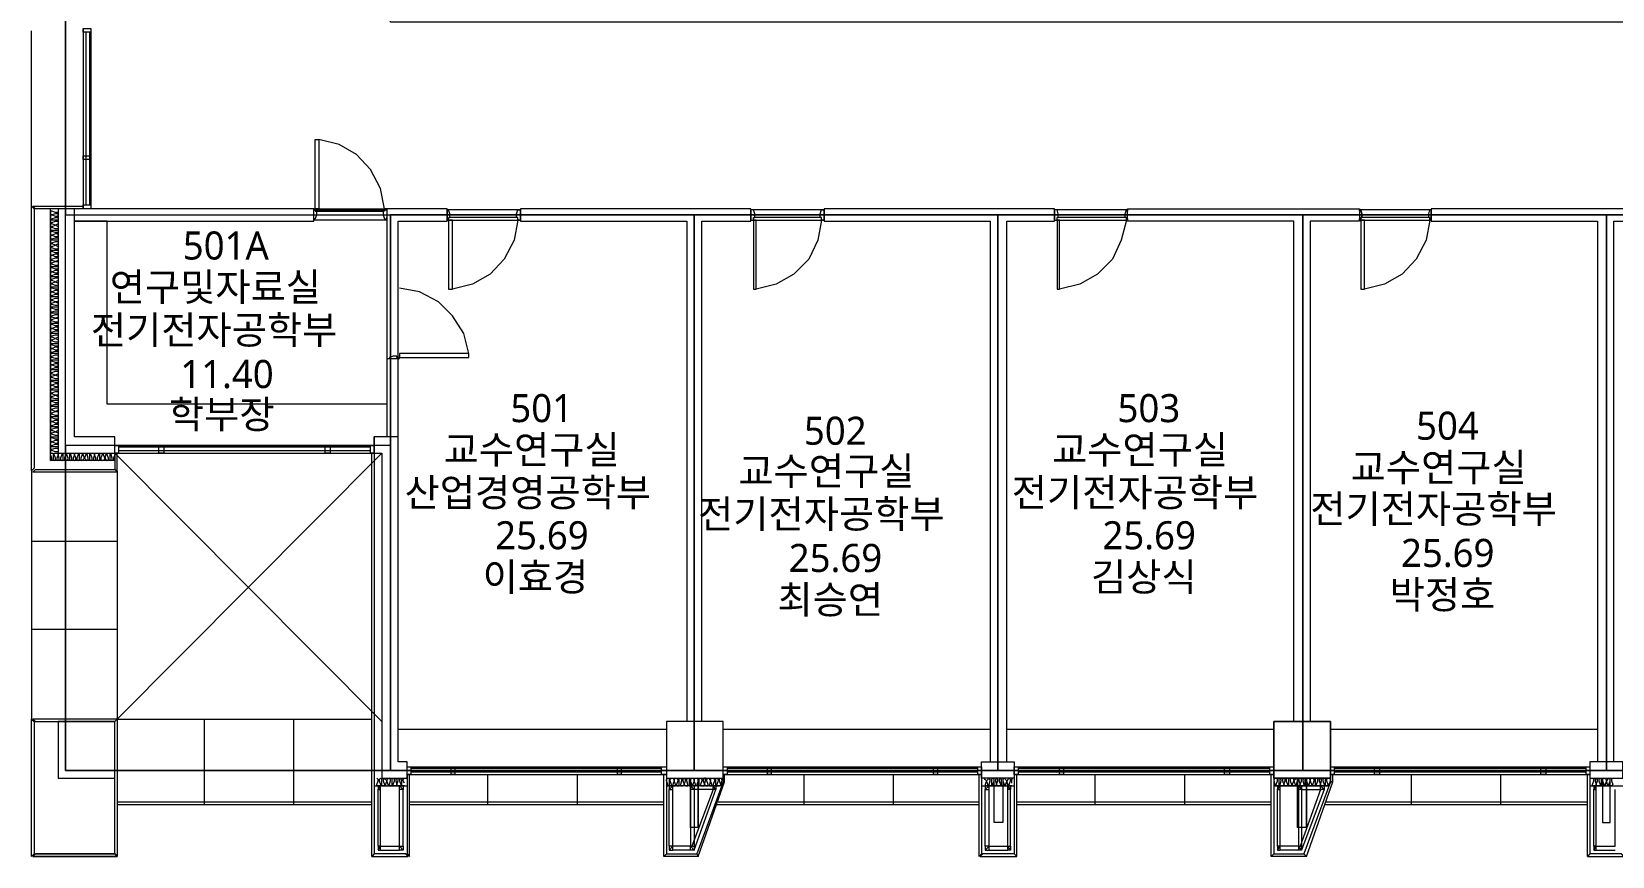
# Model space of a CAD drawing. Header units: millimetres. Extents: x -4048 to 127016, y -1911 to 106724.
# Drawn here: x 18495 to 38010, y 19390 to 29569 of the extents above; entities that cross this region are included whole.
import ezdxf

# ---------------------------------------------------------------- set-up
doc = ezdxf.new("R2010")
doc.units = ezdxf.units.MM
doc.layers.add('PDF_문자', color=7, linetype='Continuous')
doc.layers.add('PDF_형상', color=7, linetype='Continuous')
doc.styles.add('PDF 맑은 고딕', font='malgun.ttf')

msp = doc.modelspace()

# ---------------------------------------------------------------- linework, layer by layer
at = {"layer": 'PDF_형상', "lineweight": 5}
for points in [[(41684, 20448), (37936, 20448), (34188, 20448), (30424, 20448), (26676, 20448), (22927, 20448), (18915, 20448), (18915, 24460), (18915, 32112), (18915, 38971), (22927, 38971), (26676, 38971), (30424, 38971), (34188, 38971), (37936, 38971), (41684, 38971)], [(41684, 29686), (37936, 29686), (34188, 29686), (22927, 29686), (22927, 32112), (18915, 32112), (18915, 27306), (22927, 27306), (22927, 24460), (18915, 24460), (18915, 20448), (22927, 20448), (22927, 27306), (26676, 27306), (30424, 27306), (34188, 27306), (37936, 27306), (41684, 27306)], [(18495, 27415), (18495, 29577)], [(19133, 29608), (19133, 27384)], [(19164, 29561), (19164, 27431)], [(19210, 29561), (19210, 27431)], [(19226, 29608), (19226, 27384)], [(21994, 27384), (22850, 27384), (22803, 27633), (22679, 27866), (22507, 28053), (22290, 28177), (22041, 28239)], [(18728, 24274), (18744, 24289), (18744, 24305), (18728, 24351), (18728, 24367), (18744, 24367), (18759, 24367), (18759, 24351), (18759, 24305), (18759, 24289), (18775, 24274), (18790, 24289), (18790, 24305), (18775, 24351), (18775, 24367), (18790, 24367), (18806, 24367), (18821, 24367), (18821, 24351), (18821, 24367), (18837, 24367), (18853, 24367), (18868, 24367), (18868, 24351), (18853, 24305), (18853, 24289), (18868, 24274), (18884, 24289), (18884, 24305), (18884, 24351), (18884, 24367), (18899, 24367), (18915, 24367), (18915, 24351), (18899, 24305), (18899, 24289), (18915, 24274), (18946, 24289), (18946, 24305), (18930, 24351), (18930, 24367), (18946, 24367), (18961, 24367), (18961, 24351), (18961, 24305), (18961, 24289), (18977, 24274), (18993, 24289), (18993, 24305), (18977, 24351), (18977, 24367), (18993, 24367), (19008, 24367), (19024, 24367), (19024, 24351), (19024, 24367), (19039, 24367), (19055, 24367), (19070, 24367), (19070, 24351), (19055, 24305), (19055, 24289), (19070, 24274), (19086, 24289), (19086, 24305), (19086, 24351), (19086, 24367), (19101, 24367), (19117, 24367), (19117, 24351), (19101, 24305), (19101, 24289), (19117, 24274), (19133, 24289), (19148, 24305), (19133, 24351), (19133, 24367), (19148, 24367), (19164, 24367), (19164, 24351), (19148, 24305), (19164, 24289), (19179, 24274), (19195, 24289), (19195, 24305), (19179, 24351), (19179, 24367), (19195, 24367), (19210, 24367), (19210, 24351), (19210, 24305), (19210, 24289), (19226, 24274), (19241, 24289), (19241, 24305), (19226, 24351), (19226, 24367), (19241, 24367), (19257, 24367), (19272, 24367), (19272, 24351), (19272, 24367), (19288, 24367), (19304, 24367), (19319, 24367), (19319, 24351), (19304, 24305), (19304, 24289), (19319, 24274), (19335, 24289), (19335, 24305), (19335, 24351), (19335, 24367), (19350, 24367), (19366, 24367), (19366, 24351), (19350, 24305), (19350, 24289), (19366, 24274), (19397, 24289), (19397, 24305), (19381, 24351), (19381, 24367), (19397, 24367), (19412, 24367), (19412, 24351), (19397, 24305), (19412, 24289), (19428, 24274), (19444, 24289), (19444, 24305), (19428, 24351), (19428, 24367), (19444, 24367), (19459, 24367), (19459, 24351), (19459, 24305), (19459, 24289), (19475, 24274), (19490, 24289), (19490, 24305), (19475, 24351), (19475, 24367), (19490, 24367), (19506, 24367), (19521, 24367), (19521, 24351), (19506, 24305), (19506, 24289), (19521, 24274), (18728, 24274), (18728, 27384)], [(18821, 27353), (18821, 27337), (18790, 27337), (18744, 27353), (18728, 27353), (18728, 27337), (18728, 27322), (18744, 27306), (18728, 27306), (18728, 27291), (18728, 27275), (18728, 27260), (18744, 27260), (18790, 27275), (18821, 27275), (18821, 27260), (18821, 27244), (18790, 27244), (18744, 27244), (18728, 27244), (18728, 27229), (18728, 27213), (18744, 27213), (18790, 27229), (18821, 27229), (18821, 27213), (18821, 27197), (18790, 27182), (18744, 27197), (18728, 27197), (18728, 27182), (18728, 27166), (18744, 27166), (18790, 27182), (18821, 27166), (18821, 27151), (18821, 27135), (18790, 27135), (18744, 27151), (18728, 27151), (18728, 27135), (18728, 27120), (18744, 27120), (18790, 27120), (18821, 27120), (18821, 27104), (18821, 27089), (18790, 27089), (18744, 27104), (18728, 27104), (18728, 27089), (18728, 27073), (18728, 27057), (18744, 27057), (18728, 27057), (18728, 27042), (18728, 27026), (18728, 27011), (18744, 27011), (18790, 27026), (18821, 27026), (18821, 27011), (18821, 26995), (18790, 26995), (18744, 26995), (18728, 26995), (18728, 26980), (18728, 26964), (18744, 26964), (18790, 26980), (18821, 26980), (18821, 26964), (18821, 26949), (18790, 26933), (18744, 26949), (18728, 26949), (18728, 26933), (18728, 26918), (18744, 26918), (18790, 26933), (18821, 26918), (18821, 26902), (18821, 26886), (18790, 26886), (18744, 26902), (18728, 26902), (18728, 26886), (18728, 26871), (18744, 26871), (18790, 26871), (18821, 26871), (18821, 26855), (18821, 26840), (18790, 26840), (18744, 26855), (18728, 26855), (18728, 26840), (18728, 26824), (18728, 26809), (18744, 26809), (18728, 26793), (18728, 26778), (18728, 26762), (18744, 26762), (18790, 26778), (18821, 26778), (18821, 26762), (18821, 26746), (18790, 26731), (18744, 26746), (18728, 26746), (18728, 26731), (18728, 26715), (18744, 26715), (18790, 26731), (18821, 26731), (18821, 26700), (18821, 26684), (18790, 26684), (18744, 26700), (18728, 26700), (18728, 26684), (18728, 26669), (18744, 26669), (18790, 26669), (18821, 26669), (18821, 26653), (18821, 26638), (18790, 26638), (18744, 26653), (18728, 26653), (18728, 26638), (18728, 26622), (18728, 26606), (18744, 26606), (18728, 26606), (18728, 26591), (18728, 26575), (18728, 26560), (18744, 26560), (18790, 26575), (18821, 26575), (18821, 26560), (18821, 26544), (18790, 26544), (18744, 26544), (18728, 26544), (18728, 26529), (18728, 26513), (18744, 26513), (18790, 26529), (18821, 26529), (18821, 26513), (18821, 26498), (18790, 26482), (18744, 26498), (18728, 26498), (18728, 26482), (18728, 26466), (18744, 26466), (18790, 26482), (18821, 26466), (18821, 26451), (18821, 26435), (18790, 26435), (18744, 26451), (18728, 26451), (18728, 26435), (18728, 26420), (18744, 26420), (18790, 26420), (18821, 26420), (18821, 26404), (18821, 26389), (18790, 26389), (18744, 26404), (18728, 26404), (18728, 26389), (18728, 26373), (18728, 26358), (18744, 26358), (18728, 26358), (18728, 26342), (18728, 26327), (18728, 26311), (18744, 26311), (18790, 26327), (18821, 26327), (18821, 26311), (18821, 26295), (18790, 26295), (18744, 26295), (18728, 26295), (18728, 26280), (18728, 26264), (18744, 26264), (18790, 26280), (18821, 26280), (18821, 26264), (18821, 26233), (18790, 26233), (18744, 26249), (18728, 26249), (18728, 26233), (18728, 26218), (18744, 26218), (18790, 26233), (18821, 26218), (18821, 26202), (18821, 26187), (18790, 26187), (18744, 26202), (18728, 26202), (18728, 26187), (18728, 26171), (18744, 26171), (18790, 26171), (18821, 26171), (18821, 26155), (18821, 26140), (18790, 26140), (18744, 26155), (18728, 26155), (18728, 26140), (18728, 26124), (18728, 26109), (18744, 26109), (18790, 26124), (18821, 26124), (18821, 26109), (18821, 26093), (18790, 26093), (18744, 26093), (18728, 26093), (18728, 26078), (18728, 26062), (18744, 26062), (18790, 26078), (18821, 26078), (18821, 26062), (18821, 26047), (18790, 26031), (18744, 26047), (18728, 26047), (18728, 26031), (18728, 26015), (18744, 26015), (18790, 26031), (18821, 26031), (18821, 26000), (18821, 25984), (18790, 25984), (18744, 26000), (18728, 26000), (18728, 25984), (18728, 25969), (18744, 25969), (18790, 25969), (18821, 25969), (18821, 25953), (18821, 25938), (18790, 25938), (18744, 25953), (18728, 25953), (18728, 25938), (18728, 25922), (18728, 25907), (18744, 25907), (18728, 25907), (18728, 25891), (18728, 25875), (18728, 25860), (18744, 25860), (18790, 25875), (18821, 25875), (18821, 25860), (18821, 25844), (18790, 25844), (18744, 25844), (18728, 25844), (18728, 25829), (18728, 25813), (18744, 25813), (18790, 25829), (18821, 25829), (18821, 25813), (18821, 25798), (18790, 25782), (18744, 25798), (18728, 25798), (18728, 25782), (18728, 25767), (18744, 25767), (18790, 25782), (18821, 25767), (18821, 25751), (18821, 25736), (18790, 25736), (18744, 25751), (18728, 25751), (18728, 25736), (18728, 25720), (18744, 25720), (18790, 25720), (18821, 25720), (18821, 25704), (18821, 25689), (18790, 25689), (18744, 25704), (18728, 25704), (18728, 25689), (18728, 25673), (18728, 25658), (18744, 25658), (18728, 25658), (18728, 25642), (18728, 25627), (18728, 25611), (18744, 25611), (18790, 25627), (18821, 25627), (18821, 25611), (18821, 25596), (18790, 25596), (18744, 25596), (18728, 25596), (18728, 25580), (18728, 25564), (18744, 25564), (18790, 25580), (18821, 25580), (18821, 25564), (18821, 25533), (18790, 25533), (18744, 25549), (18728, 25549), (18728, 25533), (18728, 25518), (18744, 25518), (18790, 25518), (18821, 25518), (18821, 25502), (18821, 25487), (18790, 25487), (18744, 25502), (18728, 25502), (18728, 25487), (18728, 25471), (18728, 25456), (18744, 25456), (18728, 25456), (18728, 25440), (18728, 25424), (18728, 25409), (18744, 25409), (18790, 25424), (18821, 25424), (18821, 25409), (18821, 25393), (18790, 25393), (18744, 25393), (18728, 25393), (18728, 25378), (18728, 25362), (18744, 25362), (18790, 25378), (18821, 25378), (18821, 25362), (18821, 25347), (18790, 25331), (18744, 25347), (18728, 25347), (18728, 25331), (18728, 25316), (18744, 25316), (18790, 25331), (18821, 25316), (18821, 25300), (18821, 25284), (18790, 25284), (18744, 25300), (18728, 25300), (18728, 25284), (18728, 25269), (18744, 25269), (18790, 25269), (18821, 25269), (18821, 25253), (18821, 25238), (18790, 25238), (18744, 25253), (18728, 25253), (18728, 25238), (18728, 25222), (18728, 25207), (18744, 25207), (18728, 25207), (18728, 25191), (18728, 25176), (18728, 25160), (18744, 25160), (18790, 25176), (18821, 25176), (18821, 25160), (18821, 25145), (18790, 25145), (18744, 25145), (18728, 25145), (18728, 25129), (18728, 25113), (18744, 25113), (18790, 25129), (18821, 25129), (18821, 25113), (18821, 25082), (18790, 25082), (18744, 25098), (18728, 25098), (18728, 25082), (18728, 25067), (18744, 25067), (18790, 25082), (18821, 25067), (18821, 25051), (18821, 25036), (18790, 25036), (18744, 25051), (18728, 25051), (18728, 25036), (18728, 25020), (18744, 25020), (18790, 25020), (18821, 25020), (18821, 25005), (18821, 24989), (18790, 24989), (18744, 25005), (18728, 25005), (18728, 24989), (18728, 24973), (18728, 24958), (18744, 24958), (18790, 24973), (18821, 24973), (18821, 24958), (18821, 24942), (18790, 24942), (18744, 24942), (18728, 24942), (18728, 24927), (18728, 24911), (18744, 24911), (18790, 24927), (18821, 24927), (18821, 24911), (18821, 24896), (18790, 24880), (18744, 24896), (18728, 24896), (18728, 24880), (18728, 24865), (18744, 24865), (18790, 24880), (18821, 24880), (18821, 24849), (18821, 24833), (18790, 24833), (18744, 24849), (18728, 24849), (18728, 24833), (18728, 24818), (18744, 24818), (18790, 24818), (18821, 24818), (18821, 24802), (18821, 24787), (18790, 24787), (18744, 24802), (18728, 24802), (18728, 24787), (18728, 24771), (18728, 24756), (18744, 24756), (18728, 24756), (18728, 24740), (18728, 24725), (18728, 24709), (18744, 24709), (18790, 24725), (18821, 24725), (18821, 24709), (18821, 24693), (18790, 24693), (18744, 24693), (18728, 24693), (18728, 24678), (18728, 24662), (18744, 24662), (18790, 24678), (18821, 24678), (18821, 24662), (18821, 24647), (18790, 24631), (18744, 24647), (18728, 24647), (18728, 24631), (18728, 24616), (18744, 24616), (18790, 24631), (18821, 24616), (18821, 24600), (18821, 24585), (18790, 24585), (18744, 24600), (18728, 24600), (18728, 24585), (18728, 24569), (18744, 24569), (18790, 24569), (18821, 24569), (18821, 24554), (18821, 24538), (18790, 24538), (18744, 24554), (18728, 24554), (18728, 24538), (18728, 24522), (18728, 24507), (18744, 24507), (18728, 24507), (18728, 24491), (18728, 24476), (18728, 24460), (18744, 24460), (18790, 24476), (18821, 24476), (18821, 24460), (18821, 24445), (18790, 24445), (18744, 24445), (18728, 24445), (18728, 24429), (18728, 24414), (18744, 24414), (18790, 24429), (18821, 24429), (18821, 24414), (18821, 24382), (18790, 24382), (18744, 24398), (18728, 24398), (18728, 24382), (18728, 24367)], [(22881, 24973), (19428, 24973), (19428, 27229), (19024, 27229), (21979, 27229), (21979, 27384), (18821, 27384), (18821, 24367), (19521, 24367), (22725, 24367), (22819, 24367), (22819, 20354), (23130, 20354), (23130, 20556), (23021, 20556), (23021, 27229), (23627, 27229), (23627, 27384), (23021, 27384), (22881, 27384), (22881, 24569)], [(22819, 21054), (19521, 24367), (19521, 24569), (19024, 24569), (19024, 27384)], [(21979, 27369), (21979, 27384), (21994, 27384), (21994, 27353), (22010, 27353), (22010, 27306), (21994, 27260), (21979, 27260), (21979, 27275)], [(22010, 27353), (22834, 27353)], [(22881, 27369), (22881, 27384), (22850, 27384), (22850, 27353), (22834, 27353), (22834, 27306), (22850, 27260), (22881, 27260), (22881, 27275)], [(23627, 27260), (23627, 27244), (23643, 27244), (23643, 27275), (23658, 27275), (23658, 27322), (23643, 27369), (23627, 27369), (23627, 27353)], [(24529, 27260), (24529, 27244), (24498, 27244), (24498, 27275), (24483, 27275), (24483, 27322), (24498, 27369), (24529, 27369), (24529, 27353)], [(26769, 21054), (26769, 27229), (27375, 27229), (27375, 27384), (24529, 27384), (24529, 27229), (26582, 27229), (26582, 21054)], [(27375, 27260), (27375, 27244), (27407, 27244), (27407, 27275), (27422, 27275), (27422, 27322), (27407, 27369), (27375, 27369), (27375, 27353)], [(28278, 27260), (28278, 27244), (28246, 27244), (28246, 27275), (28231, 27275), (28231, 27322), (28246, 27369), (28278, 27369), (28278, 27353)], [(30533, 20556), (30533, 27229), (31124, 27229), (31124, 27384), (28278, 27384), (28278, 27229), (30330, 27229), (30330, 20556)], [(31124, 27260), (31124, 27244), (31155, 27244), (31155, 27275), (31170, 27275), (31170, 27322), (31155, 27369), (31124, 27369), (31124, 27353)], [(32026, 27260), (32026, 27244), (32010, 27244), (32010, 27275), (31995, 27275), (31995, 27322), (32010, 27369), (32026, 27369), (32026, 27353)], [(34079, 21054), (34079, 27229), (32026, 27229), (32026, 27384), (34887, 27384), (34887, 27229), (34281, 27229), (34281, 21054)], [(35774, 27260), (35774, 27244), (35758, 27244), (35758, 27275), (35743, 27275), (35743, 27322), (35758, 27369), (35774, 27369), (35774, 27353)], [(38029, 20556), (38029, 27229), (38636, 27229), (38636, 27384), (35774, 27384), (35774, 27229), (37827, 27229), (37827, 20556)], [(24483, 27275), (23658, 27275)], [(23689, 27244), (24498, 27244), (24452, 26995), (24327, 26762), (24156, 26575), (23938, 26451), (23689, 26389)], [(28231, 27275), (27422, 27275)], [(27438, 27244), (28246, 27244), (28200, 26995), (28091, 26762), (27904, 26575), (27687, 26451), (27438, 26389)], [(31995, 27275), (31170, 27275)], [(31186, 27244), (32010, 27244), (31948, 26995), (31839, 26762), (31652, 26575), (31435, 26451), (31186, 26389)], [(35743, 27275), (34919, 27275)], [(34950, 27244), (35758, 27244), (35712, 26995), (35587, 26762), (35416, 26575), (35198, 26451), (34950, 26389)], [(23892, 25596), (23829, 25844), (23689, 26062), (23518, 26233), (23285, 26358), (23036, 26404)], [(22881, 25533), (23021, 25533), (23036, 25533), (23036, 25549), (23005, 25549), (23005, 25564), (22958, 25564), (22912, 25549), (22912, 25533), (22927, 25533)], [(19521, 24460), (22725, 24460)], [(19568, 24445), (22679, 24445)], [(19568, 24398), (22679, 24398)], [(23021, 24569), (22725, 24569)], [(19521, 21054), (22819, 24367)], [(18495, 24149), (18495, 21085)], [(19552, 24149), (19552, 21085), (22694, 21085)], [(19552, 23278), (18495, 23278)], [(19552, 22189), (18495, 22189)], [(20626, 21085), (20626, 20028)], [(21730, 21085), (21730, 20028)], [(23021, 20961), (26333, 20961)], [(27033, 20961), (30330, 20961)], [(30533, 20961), (33830, 20961)], [(34530, 20961), (37827, 20961)], [(23130, 20494), (26333, 20494)], [(27033, 20494), (30222, 20494)], [(30626, 20494), (33830, 20494)], [(34530, 20494), (37734, 20494)], [(23098, 20261), (23083, 20261), (23067, 20261), (23067, 20277), (23067, 20323), (23067, 20339), (23052, 20354), (23036, 20339), (23036, 20323), (23052, 20277), (23052, 20261), (23036, 20261), (23021, 20261), (23005, 20261), (23005, 20277), (23021, 20323), (23021, 20339), (23005, 20354), (22990, 20339), (22990, 20323), (23005, 20277), (23005, 20261), (22990, 20261), (22974, 20261), (22958, 20261), (22958, 20277), (22974, 20323), (22974, 20339), (22958, 20354), (22943, 20339), (22943, 20323), (22943, 20277), (22943, 20261), (22927, 20261), (22912, 20261), (22912, 20277), (22927, 20323), (22927, 20339), (22912, 20354), (22881, 20339), (22881, 20323), (22865, 20339), (22850, 20354), (22834, 20339), (22834, 20323), (22850, 20277), (22850, 20261), (22834, 20261), (22819, 20261), (22819, 20277), (22819, 20323), (22819, 20339), (22803, 20354), (22787, 20339), (22787, 20323), (22803, 20277), (22803, 20261), (22787, 20261), (22772, 20261), (22756, 20261), (22756, 20277), (22772, 20323), (22772, 20339), (22756, 20354)], [(23098, 20292), (23083, 20323), (23083, 20339), (23098, 20354)], [(23130, 20401), (26333, 20401)], [(23176, 20479), (26271, 20479)], [(23176, 20432), (26271, 20432)], [(24125, 20401), (24125, 20028)], [(25229, 20401), (25229, 20028)], [(26924, 20214), (26676, 20214), (26629, 20261), (26644, 20261), (26644, 20277), (26629, 20323), (26629, 20339), (26644, 20354), (26660, 20354), (26676, 20339), (26676, 20323), (26660, 20277), (26660, 20261), (26676, 20261), (26691, 20261), (26691, 20277), (26676, 20323), (26676, 20339), (26691, 20354), (26707, 20354), (26722, 20339), (26722, 20323), (26707, 20277), (26707, 20261), (26722, 20261), (26738, 20261), (26738, 20277), (26738, 20323), (26738, 20339), (26738, 20354), (26753, 20354), (26769, 20339), (26769, 20323), (26753, 20277), (26753, 20261), (26769, 20261), (26800, 20261), (26800, 20277), (26816, 20261), (26831, 20261), (26847, 20261), (26847, 20277), (26831, 20323), (26831, 20339), (26847, 20354), (26862, 20354), (26862, 20339), (26878, 20323), (26862, 20277), (26862, 20261), (26878, 20261), (26893, 20261), (26893, 20277), (26878, 20323), (26878, 20339), (26893, 20354), (26909, 20354), (26924, 20339), (26924, 20323), (26909, 20277), (26909, 20261), (26924, 20261), (26940, 20261), (26940, 20277), (26940, 20323), (26940, 20339), (26940, 20354), (26956, 20354), (26971, 20339), (26971, 20323), (26956, 20277), (26956, 20261), (26971, 20261), (26987, 20261), (27002, 20277), (26987, 20323), (26987, 20339), (26987, 20354), (27002, 20354), (27018, 20339), (27018, 20323), (27002, 20277), (27002, 20261), (26333, 20261), (26349, 20261), (26349, 20277), (26333, 20323), (26333, 20339), (26349, 20354), (26365, 20354), (26365, 20339), (26365, 20323), (26365, 20277), (26365, 20261), (26380, 20261), (26396, 20261), (26396, 20277), (26380, 20323), (26380, 20339), (26396, 20354), (26411, 20354), (26427, 20339), (26427, 20323), (26411, 20277), (26411, 20261), (26427, 20261), (26442, 20261), (26442, 20277), (26427, 20323), (26427, 20339), (26442, 20354), (26458, 20354), (26473, 20339), (26473, 20323), (26458, 20277), (26458, 20261), (26473, 20261), (26489, 20261), (26489, 20277), (26489, 20323), (26489, 20339), (26489, 20354), (26505, 20354), (26520, 20339), (26520, 20323), (26505, 20277), (26505, 20261), (26520, 20261), (26536, 20261), (26551, 20277), (26567, 20261), (26582, 20261), (26598, 20261), (26598, 20277), (26582, 20323), (26582, 20339), (26598, 20354), (26613, 20354), (26613, 20339), (26613, 20323), (26613, 20277), (26613, 20261), (26629, 20261), (26629, 19514), (26676, 19468), (26940, 20214), (26909, 20261)], [(26722, 19748), (26722, 20354), (26722, 19748), (26629, 19748), (26629, 20354), (26629, 19748)], [(27033, 20401), (30222, 20401)], [(27049, 20308), (27033, 20308)], [(27080, 20479), (30175, 20479)], [(27080, 20432), (30175, 20432)], [(28029, 20401), (28029, 20028)], [(29133, 20401), (29133, 20028)], [(30595, 20261), (30579, 20261), (30564, 20261), (30564, 20277), (30579, 20323), (30579, 20339), (30564, 20354), (30548, 20339), (30533, 20323), (30517, 20339), (30502, 20354), (30486, 20339), (30486, 20323), (30502, 20277), (30502, 20261), (30486, 20261), (30470, 20261), (30470, 20277), (30470, 20323), (30470, 20339), (30455, 20354), (30439, 20339), (30439, 20323), (30455, 20277), (30455, 20261), (30439, 20261), (30424, 20261), (30408, 20261), (30408, 20277), (30424, 20323), (30424, 20339), (30408, 20354), (30393, 20339), (30393, 20323), (30408, 20277), (30408, 20261), (30393, 20261), (30377, 20261), (30362, 20261), (30362, 20277), (30377, 20323), (30377, 20339), (30362, 20354), (30346, 20339), (30346, 20323), (30346, 20277), (30346, 20261), (30330, 20261), (30315, 20261), (30315, 20277), (30330, 20323), (30330, 20339), (30315, 20354), (30299, 20339), (30284, 20323), (30268, 20339), (30253, 20354)], [(30486, 20354), (30486, 19810), (30377, 19810), (30377, 20354)], [(30595, 20292), (30595, 20323), (30595, 20339), (30610, 20354)], [(30626, 20401), (33830, 20401)], [(30673, 20479), (33783, 20479)], [(30673, 20432), (33783, 20432)], [(31621, 20401), (31621, 20028)], [(32726, 20401), (32726, 20028)], [(34234, 19748), (34234, 20354), (34234, 19748), (34125, 19748), (34125, 20354), (34125, 19748)], [(34530, 20401), (37734, 20401)], [(34561, 20308), (34530, 20308)], [(34576, 20479), (37687, 20479)], [(34576, 20432), (37687, 20432)], [(35525, 20401), (35525, 20028)], [(36629, 20401), (36629, 20028)], [(38014, 20354), (37998, 20339), (37998, 20323), (38014, 20277), (37998, 20261), (37982, 20261), (37967, 20261), (37967, 20277), (37982, 20323), (37982, 20339), (37967, 20354), (37951, 20339), (37936, 20323), (37936, 20339), (37905, 20354), (37889, 20339), (37889, 20323), (37905, 20277), (37905, 20261), (37889, 20261), (37874, 20261), (37874, 20277), (37874, 20323), (37874, 20339), (37858, 20354), (37842, 20339), (37842, 20323), (37858, 20277), (37858, 20261), (37842, 20261), (37827, 20261), (37811, 20261), (37811, 20277), (37827, 20323), (37827, 20339), (37811, 20354), (37796, 20339), (37796, 20323), (37811, 20277), (37811, 20261), (37796, 20261), (37780, 20261), (37765, 20261), (37765, 20277), (37780, 20323), (37780, 20339), (37765, 20354)], [(37889, 20354), (37889, 19810), (37982, 19810), (37982, 20354)], [(22725, 20261), (23130, 20261)], [(22772, 19514), (22772, 20214), (22803, 20261)], [(22772, 19468), (22803, 19514), (23036, 19514), (23036, 20214)], [(22803, 19514), (22803, 20214)], [(23083, 19514), (23083, 20214), (23036, 20261)], [(26365, 19514), (26365, 20214), (26411, 20261)], [(26629, 19514), (26411, 19514), (26411, 20214)], [(26909, 20214), (26644, 19514)], [(26924, 20261), (26676, 20261), (26676, 19514)], [(30222, 20261), (30626, 20261)], [(30268, 19514), (30268, 20214), (30315, 20261)], [(30268, 19468), (30315, 19514), (30315, 20214)], [(30315, 19514), (30548, 19514), (30548, 20214)], [(30579, 19514), (30579, 20214), (30548, 20261)], [(33876, 19514), (33876, 20214), (33908, 20261)], [(34141, 19514), (33908, 19514), (33908, 20214)], [(34405, 20261), (34452, 20214), (34172, 19468), (34141, 19514), (34141, 20261), (34172, 20214), (34421, 20214)], [(34405, 20214), (34156, 19514)], [(34421, 20261), (34172, 20261), (34172, 19514)], [(37734, 20261), (38138, 20261)], [(37780, 19514), (37780, 20214), (37811, 20261)], [(37780, 19468), (37811, 19514), (38045, 19514), (38045, 20214)], [(37811, 19514), (37811, 20214)], [(22694, 20059), (19552, 20059)], [(22694, 20028), (19552, 20028)], [(26302, 20059), (23161, 20059)], [(26302, 20028), (23161, 20028)], [(30191, 20028), (26956, 20028)], [(30191, 20059), (26971, 20059)], [(33799, 20059), (30657, 20059)], [(33799, 20028), (30657, 20028)], [(37702, 20059), (34468, 20059)], [(37702, 20028), (34468, 20028)], [(22803, 19468), (23036, 19468)], [(23083, 19468), (23036, 19514)], [(26365, 19468), (26411, 19514)], [(26629, 19468), (26411, 19468)], [(30315, 19468), (30548, 19468)], [(30579, 19468), (30548, 19514)], [(33876, 19468), (33908, 19514)], [(34141, 19468), (33908, 19468)], [(37811, 19468), (38045, 19468)]]:
    msp.add_lwpolyline(points, dxfattribs=at)
for points in [[(19226, 29608), (19226, 29561), (19133, 29561), (19133, 29608)], [(21994, 27384), (21994, 28239), (22041, 28239), (22041, 27384)], [(19133, 27991), (19133, 28037), (19226, 28037), (19226, 27991)], [(18495, 24149), (18495, 27415), (18526, 27384), (18526, 24180)], [(18542, 27384), (18510, 27415), (19133, 27415), (19133, 27384)], [(18744, 27306), (18790, 27291), (18821, 27291), (18821, 27306), (18821, 27322), (18790, 27322)], [(19226, 27431), (19226, 27384), (19133, 27384), (19133, 27431)], [(21979, 27369), (22881, 27369), (22881, 27244), (21979, 27244)], [(23627, 27244), (24529, 27244), (24529, 27369), (23627, 27369)], [(27375, 27244), (28278, 27244), (28278, 27369), (27375, 27369)], [(31124, 27244), (32026, 27244), (32026, 27369), (31124, 27369)], [(34887, 27353), (34887, 27369), (34903, 27369), (34919, 27322), (34919, 27275), (34903, 27275), (34903, 27244), (34887, 27244), (34887, 27260), (34887, 27244), (34903, 27244), (34903, 27275), (34919, 27275), (34919, 27322), (34903, 27369), (34887, 27369)], [(34887, 27244), (35774, 27244), (35774, 27369), (34887, 27369)], [(22927, 24460), (18915, 24460), (18915, 27306), (22927, 27306)], [(22927, 27306), (22927, 24460), (22927, 20448), (26676, 20448), (26676, 27306)], [(23643, 27244), (23643, 26389), (23689, 26389), (23689, 27244)], [(26676, 27306), (26676, 20448), (30424, 20448), (30424, 27306)], [(27407, 27244), (27407, 26389), (27438, 26389), (27438, 27244)], [(30424, 27306), (30424, 20448), (34188, 20448), (34188, 27306)], [(31155, 27244), (31155, 26389), (31186, 26389), (31186, 27244)], [(34188, 27306), (34188, 20448), (37936, 20448), (37936, 27306)], [(34903, 27244), (34903, 26389), (34950, 26389), (34950, 27244)], [(37936, 27306), (37936, 20448), (41684, 20448), (41684, 27306)], [(18744, 27057), (18790, 27042), (18821, 27042), (18821, 27057), (18821, 27073), (18790, 27073)], [(18744, 26809), (18790, 26793), (18821, 26793), (18821, 26809), (18821, 26824), (18790, 26824)], [(18744, 26606), (18790, 26591), (18821, 26591), (18821, 26606), (18821, 26622), (18790, 26622)], [(18744, 26358), (18790, 26342), (18821, 26342), (18821, 26358), (18821, 26373), (18790, 26373)], [(18744, 25907), (18790, 25891), (18821, 25891), (18821, 25907), (18821, 25922), (18790, 25922)], [(18744, 25658), (18790, 25642), (18821, 25642), (18821, 25658), (18821, 25673), (18790, 25673)], [(23036, 25549), (23892, 25549), (23892, 25596), (23036, 25596)], [(18744, 25456), (18790, 25440), (18821, 25440), (18821, 25456), (18821, 25471), (18790, 25471)], [(18744, 25207), (18790, 25191), (18821, 25191), (18821, 25207), (18821, 25222), (18790, 25222)], [(18744, 24756), (18790, 24740), (18821, 24740), (18821, 24756), (18821, 24771), (18790, 24771)], [(18744, 24507), (18790, 24491), (18821, 24491), (18821, 24507), (18821, 24522), (18790, 24522)], [(19521, 24460), (19568, 24460), (19568, 24367), (19521, 24367)], [(20066, 24460), (20128, 24460), (20128, 24367), (20066, 24367)], [(22119, 24460), (22181, 24460), (22181, 24367), (22119, 24367)], [(22679, 24460), (22725, 24460), (22725, 24367), (22679, 24367)], [(22725, 24367), (22725, 24569)], [(18821, 24351), (18806, 24305), (18806, 24289), (18821, 24274), (18837, 24289), (18837, 24305)], [(19024, 24351), (19008, 24305), (19008, 24289), (19024, 24274), (19039, 24289), (19039, 24305)], [(19272, 24351), (19257, 24305), (19257, 24289), (19272, 24274), (19288, 24289), (19288, 24305)], [(19521, 24165), (19552, 24149), (19552, 24367), (19521, 24367)], [(22725, 19421), (22694, 19390), (22694, 24367), (22725, 24367)], [(19521, 24165), (19552, 24134), (18510, 24134), (18542, 24165)], [(18495, 21085), (18526, 21054), (18526, 19421), (18495, 19390)], [(19521, 21054), (19552, 21085), (18510, 21085), (18542, 21054)], [(19521, 21054), (19552, 21085), (19552, 19390), (19521, 19421)], [(19521, 20354), (19521, 21054), (18821, 21054), (18821, 20354)], [(27033, 21054), (26333, 21054), (26333, 20354), (27033, 20354)], [(27033, 20354), (27033, 21054), (26333, 21054), (26333, 20354)], [(34530, 21054), (33830, 21054), (33830, 20354), (34530, 20354)], [(33830, 20354), (33830, 21054), (34530, 21054), (34530, 20354)], [(23130, 20494), (23176, 20494), (23176, 20401), (23130, 20401)], [(23674, 20494), (23721, 20494), (23721, 20401), (23674, 20401)], [(25727, 20494), (25774, 20494), (25774, 20401), (25727, 20401)], [(26271, 20494), (26333, 20494), (26333, 20401), (26271, 20401)], [(27033, 20494), (27080, 20494), (27080, 20401), (27033, 20401)], [(27578, 20494), (27624, 20494), (27624, 20401), (27578, 20401)], [(29631, 20494), (29677, 20494), (29677, 20401), (29631, 20401)], [(30175, 20494), (30222, 20494), (30222, 20401), (30175, 20401)], [(30626, 20556), (30626, 20354), (30222, 20354), (30222, 20556)], [(30626, 20494), (30673, 20494), (30673, 20401), (30626, 20401)], [(31186, 20494), (31233, 20494), (31233, 20401), (31186, 20401)], [(33223, 20494), (33285, 20494), (33285, 20401), (33223, 20401)], [(33783, 20494), (33830, 20494), (33830, 20401), (33783, 20401)], [(34530, 20494), (34576, 20494), (34576, 20401), (34530, 20401)], [(35074, 20494), (35136, 20494), (35136, 20401), (35074, 20401)], [(37127, 20494), (37189, 20494), (37189, 20401), (37127, 20401)], [(37687, 20494), (37734, 20494), (37734, 20401), (37687, 20401)], [(38138, 20354), (38138, 20556), (37734, 20556), (37734, 20354)], [(22881, 20323), (22865, 20277), (22865, 20261), (22881, 20261), (22896, 20261), (22896, 20277)], [(23130, 19421), (23161, 19390), (23161, 20401), (23130, 20401)], [(26333, 20401), (26333, 19421), (26302, 19390), (26302, 20401)], [(26551, 20277), (26567, 20323), (26567, 20339), (26551, 20354), (26536, 20339), (26536, 20323)], [(27049, 20308), (27033, 20308), (26707, 19421), (26722, 19390)], [(26800, 20277), (26816, 20323), (26816, 20339), (26816, 20354), (26800, 20354), (26784, 20339), (26784, 20323)], [(27049, 20308), (27049, 20401), (27033, 20401), (27033, 20308)], [(30222, 19421), (30191, 19390), (30191, 20401), (30222, 20401)], [(30284, 20323), (30268, 20277), (30268, 20261), (30284, 20261), (30299, 20261), (30299, 20277)], [(30533, 20323), (30517, 20277), (30517, 20261), (30533, 20261), (30548, 20261), (30548, 20277)], [(30626, 19421), (30657, 19390), (30657, 20401), (30626, 20401)], [(33830, 20401), (33830, 19421), (33799, 19390), (33799, 20401)], [(34514, 20261), (34514, 20277), (34530, 20323), (34530, 20339), (34514, 20354), (34499, 20354), (34483, 20339), (34483, 20323), (34499, 20277), (34499, 20261), (34483, 20261), (34468, 20261), (34468, 20277), (34468, 20323), (34468, 20339), (34468, 20354), (34452, 20354), (34436, 20339), (34436, 20323), (34452, 20277), (34452, 20261), (34436, 20261), (34421, 20261), (34405, 20277), (34390, 20261), (34374, 20261), (34359, 20261), (34359, 20277), (34374, 20323), (34374, 20339), (34359, 20354), (34343, 20354), (34343, 20339), (34343, 20323), (34343, 20277), (34343, 20261), (34328, 20261), (34312, 20261), (34312, 20277), (34328, 20323), (34328, 20339), (34312, 20354), (34296, 20354), (34281, 20339), (34281, 20323), (34296, 20277), (34296, 20261), (34281, 20261), (34265, 20261), (34265, 20277), (34281, 20323), (34281, 20339), (34265, 20354), (34250, 20354), (34234, 20339), (34234, 20323), (34250, 20277), (34250, 20261), (34234, 20261), (34219, 20261), (34219, 20277), (34219, 20323), (34219, 20339), (34219, 20354), (34203, 20354), (34188, 20339), (34188, 20323), (34203, 20277), (34203, 20261), (34188, 20261), (34156, 20261), (34156, 20277), (34141, 20261), (34125, 20261), (34110, 20261), (34110, 20277), (34125, 20323), (34125, 20339), (34110, 20354), (34094, 20354), (34094, 20339), (34079, 20323), (34094, 20277), (34094, 20261), (34079, 20261), (34063, 20261), (34063, 20277), (34079, 20323), (34079, 20339), (34063, 20354), (34048, 20354), (34032, 20339), (34032, 20323), (34048, 20277), (34048, 20261), (34032, 20261), (34016, 20261), (34016, 20277), (34016, 20323), (34016, 20339), (34016, 20354), (34001, 20354), (33985, 20339), (33985, 20323), (34001, 20277), (34001, 20261), (33985, 20261), (33970, 20261), (33954, 20277), (33954, 20261), (33923, 20261), (33908, 20261), (33908, 20277), (33923, 20323), (33923, 20339), (33908, 20354), (33892, 20354), (33892, 20339), (33892, 20323), (33892, 20277), (33892, 20261), (33876, 20261), (33861, 20261), (33861, 20277), (33876, 20323), (33876, 20339), (33861, 20354), (33845, 20354), (33830, 20339), (33830, 20323), (33845, 20277), (33845, 20261), (33830, 20261)], [(33954, 20277), (33970, 20323), (33970, 20339), (33970, 20354), (33954, 20354), (33939, 20339), (33939, 20323)], [(34156, 20277), (34172, 20323), (34172, 20339), (34156, 20354), (34141, 20354), (34141, 20339), (34141, 20323)], [(34561, 20308), (34530, 20308), (34203, 19421), (34234, 19390)], [(34405, 20277), (34421, 20323), (34421, 20339), (34405, 20354), (34390, 20339), (34390, 20323)], [(34561, 20308), (34561, 20401), (34530, 20401), (34530, 20308)], [(37734, 19421), (37702, 19390), (37702, 20401), (37734, 20401), (37734, 19421), (37702, 19390), (38153, 19390), (38122, 19421)], [(37936, 20323), (37920, 20277), (37920, 20261), (37936, 20261), (37951, 20261), (37951, 20277)], [(22772, 20261), (22772, 20214), (22803, 20214), (22803, 20261)], [(23083, 20261), (23083, 20214), (23036, 20214), (23036, 20261)], [(26365, 20261), (26365, 20214), (26411, 20214), (26411, 20261)], [(26676, 20261), (26676, 20214), (26629, 20214), (26629, 20261)], [(26940, 20261), (26940, 20214), (26909, 20214), (26909, 20261)], [(30268, 20261), (30268, 20214), (30315, 20214), (30315, 20261)], [(30579, 20261), (30579, 20214), (30548, 20214), (30548, 20261)], [(33876, 20261), (33876, 20214), (33908, 20214), (33908, 20261)], [(34172, 20261), (34172, 20214), (34141, 20214), (34141, 20261)], [(34452, 20261), (34452, 20214), (34405, 20214), (34405, 20261)], [(37780, 20261), (37780, 20214), (37811, 20214), (37811, 20261)], [(19521, 19421), (19552, 19390), (18510, 19390), (18542, 19421)], [(18542, 19421), (18510, 19390), (19552, 19390), (19521, 19421)], [(22725, 19421), (22694, 19390), (23145, 19390), (23114, 19421)], [(22772, 19514), (22772, 19468), (22803, 19468), (22803, 19514)], [(23083, 19514), (23083, 19468), (23036, 19468), (23036, 19514)], [(26707, 19421), (26722, 19390), (26302, 19390), (26333, 19421)], [(26365, 19514), (26365, 19468), (26411, 19468), (26411, 19514)], [(26676, 19514), (26676, 19468), (26629, 19468), (26629, 19514)], [(30237, 19421), (30206, 19390), (30657, 19390), (30626, 19421)], [(30268, 19514), (30268, 19468), (30315, 19468), (30315, 19514)], [(30579, 19514), (30579, 19468), (30548, 19468), (30548, 19514)], [(34203, 19421), (34234, 19390), (33799, 19390), (33830, 19421)], [(33876, 19514), (33876, 19468), (33908, 19468), (33908, 19514)], [(34172, 19514), (34172, 19468), (34141, 19468), (34141, 19514)], [(37780, 19514), (37780, 19468), (37811, 19468), (37811, 19514)]]:
    msp.add_lwpolyline(points, close=True, dxfattribs=at)

# ---------------------------------------------------------------- texts
at = {"layer": 'PDF_문자', "char_height": 346.5, "attachment_point": 4, "style": 'PDF 맑은 고딕'}
for s, insert in [('501A', (20361, 26927)), ('연구및자료실', (19459, 26398)), ('전기전자공학부', (19226, 25869)), ('11.40', (20330, 25340)), ('학부장', (20190, 24827)), ('501', (24405, 24920)), ('503', (31901, 24920)), ('502', (28029, 24641)), ('504', (35587, 24703)), ('교수연구실', (23581, 24392)), ('교수연구실', (31092, 24392)), ('교수연구실', (34779, 24174)), ('교수연구실', (27220, 24127)), ('산업경영공학부', (23099, 23863)), ('전기전자공학부', (30595, 23863)), ('전기전자공학부', (26722, 23598)), ('전기전자공학부', (34281, 23661)), ('25.69', (24218, 23350)), ('25.69', (31715, 23350)), ('25.69', (27842, 23070)), ('25.69', (35401, 23132)), ('이효경', (24063, 22821)), ('김상식', (31574, 22821)), ('박정호', (35261, 22603)), ('최승연', (27702, 22541))]:
    msp.add_mtext(s, dxfattribs=dict(at, insert=insert))

doc.saveas('drawing.dxf')
